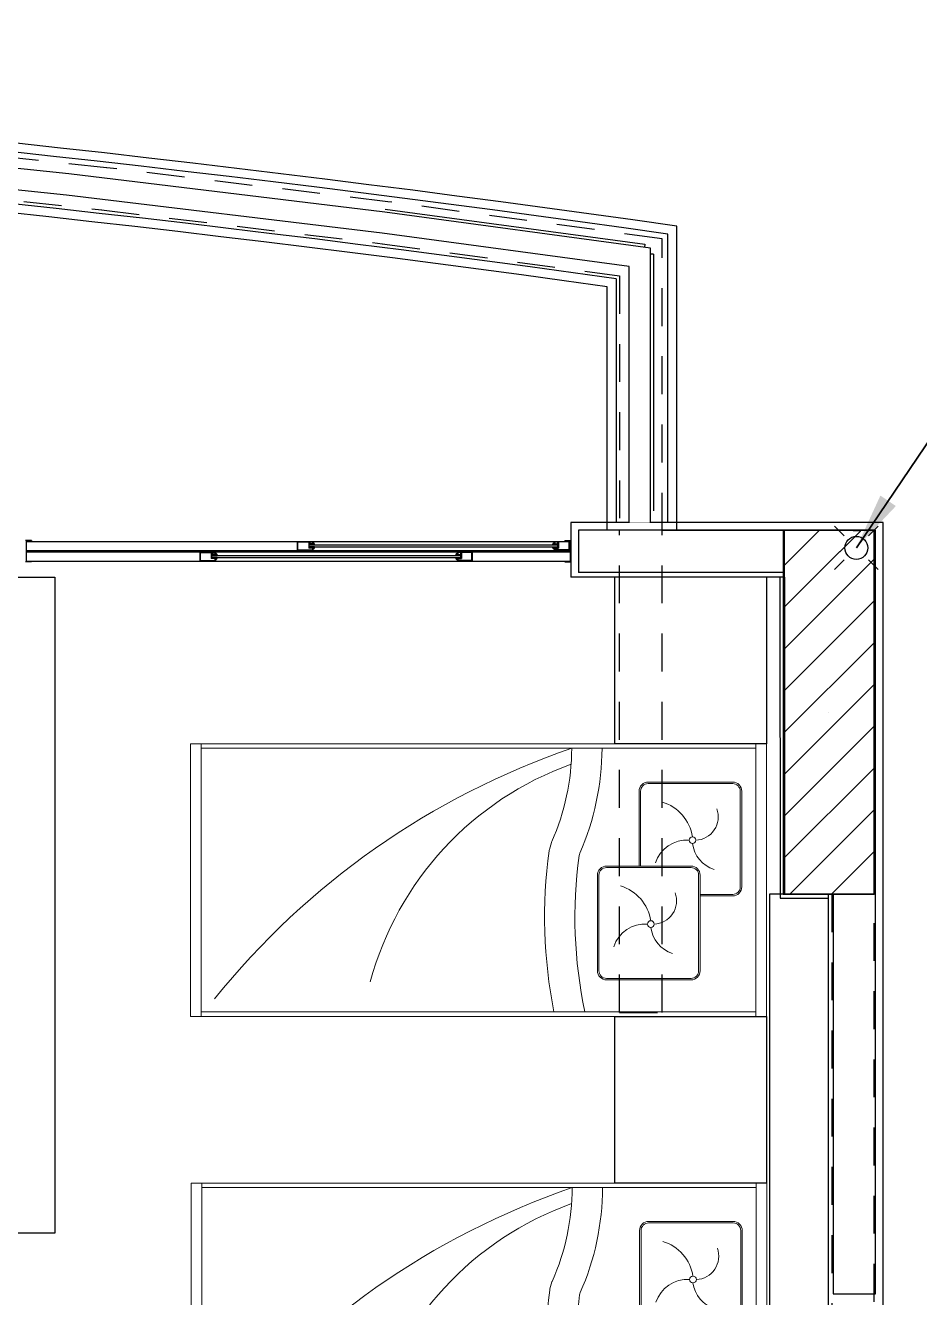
# Model space of a CAD drawing. Header units: millimetres. Extents: x 188.6 to 263.2, y 40.1 to 120.1.
# Drawn here: x 241.839 to 244.79, y 115.527 to 119.725 of the extents above; entities that cross this region are included whole.
import ezdxf

# ---------------------------------------------------------------- set-up
doc = ezdxf.new("R2010")
doc.units = ezdxf.units.MM
doc.set_wipeout_variables(frame=1)
doc.linetypes.add('HIDDEN2', pattern=[0.1875, 0.125, -0.0625])
doc.layers.add('_XREF_APTOS 605 E 606_R01$0$L-MC-LAYOUT', color=8, linetype='Continuous', lineweight=5)
for name, color, linetype in [('ARQ', 8, 'Continuous'), ('ARQ-BASE', 8, 'Continuous'), ('ESTR-PILARES', 11, 'Continuous'), ('ESTR-VIGAS', 11, 'HIDDEN2'), ('ESTRUTURA', 7, 'Continuous'), ('SPDA-COL', 7, 'Continuous'), ('SPDA-D', 164, 'Continuous')]:
    doc.layers.add(name, color=color, linetype=linetype)
doc.styles.add('60-75', font='romans.shx', dxfattribs={"height": 0.12})
doc.dimstyles.new('IND75', dxfattribs={"dimtxt": 0.15, "dimasz": 0.1875, "dimexe": 0.15, "dimexo": 0, "dimgap": 0.1, "dimtad": 1, "dimzin": 10, "dimdsep": 46, "dimtxsty": '60-75', "dimcen": 0, "dimclrd": 256, "dimclre": 1, "dimclrt": 256, "dimadec": 0, "dimazin": 0, "dimtfac": 1, "dimtix": 1, "dimtmove": 2, "dimatfit": 3, "dimfxl": 0.15, "dimtolj": 1, "dimtzin": 6, "dimarcsym": 0})

# ---------------------------------------------------------------- blocks, each defined once
blk = doc.blocks.new('_XREF_APTOS 605 E 606_R01$0$XREF-TIPO$0$A$C587E159E')
at = {"layer": '_XREF_APTOS 605 E 606_R01$0$L-MC-LAYOUT', "color": 252}
for p, q in [((0.0011, 0.0023), (0.0011, 0.9023)), ((0.0011, 0.9023), (1.9011, 0.9023)), ((0.0361, 0.9023), (0.0361, 0.0023)), ((1.8661, 0.8873), (0.0361, 0.8873)), ((1.8661, 0.0023), (1.8661, 0.9023)), ((1.9011, 0.9023), (1.9011, 0.0053)), ((1.8981, 0.0023), (0.0011, 0.0023)), ((0.0361, 0.0173), (1.8661, 0.0173)), ((1.9011, 0.0023), (1.8611, 0.0023))]:
    blk.add_line(p, q, dxfattribs=at)
blk.add_lwpolyline([(0.0011, 0.0023), (1.9011, 0.0023), (1.9011, 0.9023), (0.0011, 0.9023)], close=True, dxfattribs=at)
for points in [[(0.5999, 0.0173, 0.086878), (0.6191, 0.5331, 0.069779), (0.6169, 0.5411, -0.103427), (0.5436, 0.8873)], [(0.7021, 0.0173, 0.083892), (0.7179, 0.549, 0.035426), (0.717, 0.5532), (0.7105, 0.576, 0.034421), (0.7091, 0.5799, -0.103963), (0.6436, 0.8875)], [(0.4214, 0.4988), (0.4214, 0.7457, 0.414214), (0.3914, 0.7757), (0.1124, 0.7757, 0.414214), (0.0824, 0.7457), (0.0824, 0.4301, 0.414214), (0.1124, 0.4001), (0.2198, 0.4001)], [(0.4164, 0.4988), (0.4164, 0.7457, 0.414214), (0.3914, 0.7707), (0.1124, 0.7707, 0.414214), (0.0874, 0.7457), (0.0874, 0.4301, 0.414214), (0.1124, 0.4051), (0.2198, 0.4051)]]:
    blk.add_lwpolyline(points, format="xyb", dxfattribs=at)
for points in [[(0.2198, 0.4688), (0.2198, 0.1532, 0.414214), (0.2498, 0.1232), (0.5288, 0.1232, 0.414214), (0.5588, 0.1532), (0.5588, 0.4688, 0.414214), (0.5288, 0.4988), (0.2498, 0.4988, 0.414214)], [(0.2248, 0.4688), (0.2248, 0.1532, 0.414214), (0.2498, 0.1282), (0.5288, 0.1282, 0.414214), (0.5538, 0.1532), (0.5538, 0.4688, 0.414214), (0.5288, 0.4938), (0.2498, 0.4938, 0.414214)]]:
    blk.add_lwpolyline(points, format="xyb", close=True, dxfattribs=at)
for centre in [(0.2451, 0.5841), (0.3825, 0.3072)]:
    blk.add_circle(centre, 0.0111, dxfattribs=at)
for centre, radius, start, end in [((-0.1995, -1.569), 2.5969, 38.8764, 71.0566), ((0.2897, -0.1587), 1.0552, 15.1121, 70.2945), ((0.2369, 0.6609), 0.0769, 159.8537, 267.8558), ((0.3856, 0.5737), 0.1421, 106.5703, 171.2886), ((0.1405, 0.5872), 0.1056, 288.427, 352.2943), ((0.2642, 0.4762), 0.1082, 17.7544, 94.2338), ((0.523, 0.2968), 0.1421, 106.5703, 171.2886), ((0.3743, 0.384), 0.0769, 159.8537, 267.8558), ((0.2779, 0.3103), 0.1056, 288.427, 352.2943), ((0.4016, 0.1993), 0.1082, 17.7544, 94.2338), ((1.8981, 0.0053), 0.003, 270, 0)]:
    blk.add_arc(centre, radius, start, end, dxfattribs=at)
blk = doc.blocks.new('A$C1BFF5DEF')
at = {"layer": 'ARQ-BASE', "color": 8}
for p, q in [((45.1, 9.0055), (45.1, 10.0081)), ((44.87, 9.0055), (44.87, 9.8082)), ((45.7803, 9.0299), (44.7503, 9.0299)), ((44.7503, 9.0299), (44.7503, 8.8499)), ((45.7803, 3.3899), (45.7803, 9.0299)), ((45.7553, 9.0049), (44.7753, 9.0049)), ((44.7753, 9.0049), (44.7753, 8.8649)), ((45.7553, 6.4849), (45.7553, 9.0049)), ((42.9703, 8.9709), (42.9503, 8.9709)), ((42.9523, 8.9689), (42.9523, 8.9019)), ((42.9523, 8.9689), (42.9703, 8.9689)), ((42.9523, 8.9679), (44.7471, 8.9679)), ((42.9703, 8.9709), (42.9703, 8.9689)), ((43.8471, 8.9679), (43.8471, 8.9379)), ((43.8491, 8.9659), (43.8851, 8.9659)), ((43.8491, 8.9399), (43.8491, 8.9659)), ((43.8851, 8.9659), (43.8851, 8.9459)), ((43.8971, 8.9459), (43.8851, 8.9459)), ((43.8871, 8.9479), (43.8871, 8.9679)), ((43.8991, 8.9579), (43.8871, 8.9579)), ((43.8871, 8.9559), (44.7071, 8.9559)), ((43.8871, 8.9499), (44.7071, 8.9499)), ((43.8991, 8.9479), (43.8871, 8.9479)), ((43.8991, 8.9574), (43.8876, 8.9574)), ((43.9041, 8.9564), (43.8876, 8.9564)), ((43.9041, 8.9494), (43.8876, 8.9494)), ((43.8991, 8.9484), (43.8876, 8.9484)), ((43.8891, 8.9659), (43.8891, 8.9599)), ((43.8891, 8.9659), (43.8971, 8.9659)), ((43.8971, 8.9599), (43.8891, 8.9599)), ((43.8971, 8.9659), (43.8971, 8.9599)), ((43.8971, 8.9459), (43.8971, 8.9399)), ((43.8991, 8.9679), (43.8991, 8.9579)), ((43.8991, 8.9479), (43.8991, 8.9379)), ((43.8996, 8.9579), (43.8996, 8.9629)), ((43.8996, 8.9479), (43.8996, 8.9429)), ((43.9041, 8.9579), (43.9041, 8.9564)), ((43.9041, 8.9479), (43.9041, 8.9494)), ((44.6901, 8.9579), (44.6901, 8.9564)), ((44.6901, 8.9564), (44.7066, 8.9564)), ((44.6901, 8.9479), (44.6901, 8.9494)), ((44.6901, 8.9494), (44.7066, 8.9494)), ((44.6946, 8.9579), (44.6946, 8.9629)), ((44.6946, 8.9479), (44.6946, 8.9429)), ((44.6951, 8.9679), (44.6951, 8.9579)), ((44.6951, 8.9579), (44.7071, 8.9579)), ((44.6951, 8.9574), (44.7066, 8.9574)), ((44.6951, 8.9484), (44.7066, 8.9484)), ((44.6951, 8.9479), (44.7071, 8.9479)), ((44.6951, 8.9479), (44.6951, 8.9379)), ((44.6971, 8.9659), (44.6971, 8.9599)), ((44.7051, 8.9659), (44.6971, 8.9659)), ((44.6971, 8.9599), (44.7051, 8.9599)), ((44.6971, 8.9459), (44.6971, 8.9399)), ((44.6971, 8.9459), (44.7091, 8.9459)), ((44.7051, 8.9659), (44.7051, 8.9599)), ((44.7071, 8.9479), (44.7071, 8.9679)), ((44.7091, 8.9659), (44.7091, 8.9459)), ((44.7451, 8.9659), (44.7091, 8.9659)), ((44.7303, 8.9709), (44.7303, 8.9689)), ((44.7303, 8.9709), (44.7503, 8.9709)), ((44.7483, 8.9689), (44.7303, 8.9689)), ((44.7451, 8.9399), (44.7451, 8.9659)), ((44.7471, 8.9679), (44.7471, 8.9379)), ((44.7483, 8.9689), (44.7483, 8.9019)), ((42.9703, 8.8999), (42.9503, 8.8999)), ((42.9523, 8.9379), (44.7471, 8.9379)), ((42.9523, 8.9329), (44.7483, 8.9329)), ((42.9523, 8.9029), (44.7483, 8.9029)), ((42.9523, 8.9019), (42.9703, 8.9019)), ((42.9703, 8.8999), (42.9703, 8.9019)), ((43.5255, 8.9329), (43.5255, 8.9029)), ((43.5275, 8.9309), (43.5635, 8.9309)), ((43.5275, 8.9049), (43.5275, 8.9309)), ((43.5275, 8.9049), (43.5755, 8.9049)), ((43.5635, 8.9309), (43.5635, 8.9109)), ((43.5755, 8.9109), (43.5635, 8.9109)), ((43.5655, 8.9129), (43.5655, 8.9329)), ((43.5775, 8.9229), (43.5655, 8.9229)), ((43.5655, 8.9209), (44.3875, 8.9209)), ((43.5655, 8.9149), (44.3875, 8.9149)), ((43.5775, 8.9129), (43.5655, 8.9129)), ((43.5775, 8.9224), (43.566, 8.9224)), ((43.5825, 8.9214), (43.566, 8.9214)), ((43.5825, 8.9144), (43.566, 8.9144)), ((43.5775, 8.9134), (43.566, 8.9134)), ((43.5675, 8.9309), (43.5675, 8.9249)), ((43.5675, 8.9309), (43.5755, 8.9309)), ((43.5755, 8.9249), (43.5675, 8.9249)), ((43.5755, 8.9309), (43.5755, 8.9249)), ((43.5755, 8.9109), (43.5755, 8.9049)), ((43.5775, 8.9329), (43.5775, 8.9229)), ((43.5775, 8.9129), (43.5775, 8.9029)), ((43.578, 8.9229), (43.578, 8.9279)), ((43.578, 8.9129), (43.578, 8.9079)), ((43.5825, 8.9229), (43.5825, 8.9214)), ((43.5825, 8.9129), (43.5825, 8.9144)), ((43.8491, 8.9399), (43.8971, 8.9399)), ((44.3705, 8.9229), (44.3705, 8.9214)), ((44.3705, 8.9214), (44.387, 8.9214)), ((44.3705, 8.9144), (44.387, 8.9144)), ((44.3705, 8.9129), (44.3705, 8.9144)), ((44.375, 8.9229), (44.375, 8.9279)), ((44.375, 8.9129), (44.375, 8.9079)), ((44.3755, 8.9329), (44.3755, 8.9229)), ((44.3755, 8.9229), (44.3875, 8.9229)), ((44.3755, 8.9224), (44.387, 8.9224)), ((44.3755, 8.9134), (44.387, 8.9134)), ((44.3755, 8.9129), (44.3755, 8.9029)), ((44.3755, 8.9129), (44.3875, 8.9129)), ((44.3855, 8.9309), (44.3775, 8.9309)), ((44.3775, 8.9309), (44.3775, 8.9249)), ((44.3775, 8.9249), (44.3855, 8.9249)), ((44.3775, 8.9109), (44.3895, 8.9109)), ((44.3775, 8.9109), (44.3775, 8.9049)), ((44.4235, 8.9049), (44.3775, 8.9049)), ((44.3855, 8.9309), (44.3855, 8.9249)), ((44.3875, 8.9129), (44.3875, 8.9329)), ((44.4235, 8.9309), (44.3895, 8.9309)), ((44.3895, 8.9309), (44.3895, 8.9109)), ((44.4235, 8.9049), (44.4235, 8.9309)), ((44.4255, 8.9029), (44.4255, 8.9329)), ((44.7451, 8.9399), (44.6971, 8.9399)), ((44.7303, 8.8999), (44.7303, 8.9019)), ((44.7481, 8.9019), (44.7303, 8.9019)), ((44.7303, 8.8999), (44.7501, 8.8999)), ((45.455, 8.8649), (44.7753, 8.8649)), ((45.455, 8.8499), (44.7503, 8.8499)), ((45.44, 8.8499), (45.4404, 7.7899)), ((45.455, 8.8499), (45.4554, 7.8049)), ((45.4404, 7.7899), (45.6004, 7.7899)), ((45.6004, 5.8599), (45.6004, 7.8049)), ((45.6154, 7.8049), (45.6154, 6.4849)), ((45.6154, 6.4849), (45.7553, 6.4849))]:
    blk.add_line(p, q, dxfattribs=at)
for points in [[(45.4554, 7.8049), (45.4554, 9.0049)], [(45.3954, 8.8499), (45.3955, 8.2999), (44.8955, 8.2999), (44.8954, 8.8499)], [(45.4073, 5.95), (45.4073, 7.8049), (45.7553, 7.8049)]]:
    blk.add_lwpolyline(points, dxfattribs=at)
for points in [[(43.0473, 6.6847), (42.7502, 6.6847), (42.7503, 8.8499), (43.0474, 8.8499)], [(45.3956, 6.85), (44.8956, 6.85), (44.8955, 7.3999), (45.3955, 7.3999)]]:
    blk.add_lwpolyline(points, close=True, dxfattribs=at)
for centre, radius, start, end in [((43.8876, 8.9569), 0.0005, 90, 270), ((43.8876, 8.9489), 0.0005, 90, 270), ((43.8991, 8.9579), 0.0005, 270, 0), ((43.8991, 8.9479), 0.0005, 0, 90), ((43.8991, 8.9579), 0.005, 0, 84.2608), ((43.8991, 8.9479), 0.005, 275.7392, 0), ((44.6951, 8.9579), 0.005, 95.7392, 180), ((44.6951, 8.9479), 0.005, 180, 264.2608), ((44.6951, 8.9579), 0.0005, 180, 270), ((44.6951, 8.9479), 0.0005, 90, 180), ((44.7066, 8.9569), 0.0005, 270, 90), ((44.7066, 8.9489), 0.0005, 270, 90), ((43.566, 8.9219), 0.0005, 90, 270), ((43.566, 8.9139), 0.0005, 90, 270), ((43.5775, 8.9229), 0.0005, 270, 0), ((43.5775, 8.9129), 0.0005, 0, 90), ((43.5775, 8.9229), 0.005, 0, 84.2608), ((43.5775, 8.9129), 0.005, 275.7392, 0), ((44.3755, 8.9229), 0.005, 95.7392, 180), ((44.3755, 8.9129), 0.005, 180, 264.2608), ((44.3755, 8.9229), 0.0005, 180, 270), ((44.3755, 8.9129), 0.0005, 90, 180), ((44.387, 8.9219), 0.0005, 270, 90), ((44.387, 8.9139), 0.0005, 270, 90)]:
    blk.add_arc(centre, radius, start, end, dxfattribs=at)
at = {"layer": 'ARQ-BASE', "color": 8, "xscale": -1}
for p in [(45.3966, 7.3976), (45.3983, 5.9478)]:
    blk.add_blockref('_XREF_APTOS 605 E 606_R01$0$XREF-TIPO$0$A$C587E159E', p, dxfattribs=at)
at = {"color": 8}
blk.add_wipeout([(44.9429, 9.8743), (44.9429, 9.0291), (45.0129, 9.0291), (45.0129, 9.9354)], dxfattribs=at).dxf.layer = 'ARQ-BASE'
at = {"layer": 'ARQ-BASE', "color": 8, "flags": 128}
blk.add_lwpolyline([(44.9429, 9.0291), (44.9429, 9.8743)], dxfattribs=at)
at = {"color": 8}
for points in [[(44.1363, 10.0543), (44.1561, 10.0518), (44.1561, 10.0516), (44.9931, 9.9381), (44.9945, 9.948), (44.1376, 10.0642)], [(45.0129, 9.9154), (45.0129, 9.0691), (45.0229, 9.0691), (45.0229, 9.9154)]]:
    blk.add_wipeout(points, dxfattribs=at).dxf.layer = 'ARQ-BASE'
at = {"layer": 'ARQ-BASE', "color": 8, "flags": 128}
for points in [[(45.0129, 9.9354), (44.1363, 10.0543), (43.0938, 10.1801), (42.0495, 10.2892), (41.0036, 10.3817), (39.9563, 10.4574), (38.908, 10.5165), (37.8588, 10.5588), (36.8091, 10.5844), (35.7592, 10.5932), (34.7092, 10.5853), (33.6595, 10.5607), (32.6103, 10.5193), (31.5619, 10.4612), (30.5146, 10.3863), (29.4686, 10.2948), (28.4242, 10.1866), (27.3816, 10.0617), (26.5049, 9.9436)], [(44.9429, 9.8743), (44.1274, 9.9849), (43.086, 10.1105), (42.0428, 10.2195), (40.998, 10.3119), (39.9518, 10.3876), (38.9046, 10.4466), (37.8566, 10.4889), (36.808, 10.5144), (35.7592, 10.5232), (34.7103, 10.5153), (33.6617, 10.4907), (32.6136, 10.4494), (31.5664, 10.3913), (30.5201, 10.3165), (29.4753, 10.2251), (28.432, 10.117), (27.3905, 9.9923), (26.5749, 9.8824)], [(44.1376, 10.0642), (44.9945, 9.948)], [(44.9945, 9.948), (44.9931, 9.9381)], [(45.0129, 9.0291), (45.0129, 9.9354)], [(45.0229, 9.9154), (45.0129, 9.9154)], [(45.0229, 9.9154), (45.0229, 9.0691)]]:
    blk.add_lwpolyline(points, dxfattribs=at)
at = {"layer": 'ARQ-BASE', "color": 8}
for radius, start in [(66.2129, 81.889498), (66.1829, 81.912042), (66.0129, 82.040085), (65.9829, 82.062732)]:
    blk.add_arc((35.7585, -55.5426), radius, start, 89.998714, dxfattribs=at)
at = {"color": 8}
for points in [[(45.055, 9.969), (45.07, 9.9669), (45.07, 9.982)], [(44.915, 9.8474), (44.9, 9.8343), (44.915, 9.8322)]]:
    blk.add_wipeout(points, dxfattribs=at).dxf.layer = 'ARQ-BASE'
at = {"layer": 'ARQ-BASE', "color": 8, "flags": 128}
for points in [[(45.07, 9.0299), (45.07, 9.982)], [(44.9, 9.8343), (44.9, 9.0299)]]:
    blk.add_lwpolyline(points, dxfattribs=at)
blk = doc.blocks.new('cap')
blk.add_wipeout([(0.0003, 0.075), (-0.0036, 0.0749), (-0.0076, 0.0746), (-0.0115, 0.0741), (-0.0153, 0.0734), (-0.0191, 0.0725), (-0.0229, 0.0714), (-0.0266, 0.0701), (-0.0302, 0.0686), (-0.0338, 0.067), (-0.0373, 0.0651), (-0.0406, 0.0631), (-0.0439, 0.0608), (-0.047, 0.0585), (-0.05, 0.0559), (-0.0528, 0.0532), (-0.0555, 0.0504), (-0.0581, 0.0474), (-0.0605, 0.0443), (-0.0627, 0.0411), (-0.0648, 0.0377), (-0.0667, 0.0343), (-0.0684, 0.0308), (-0.0699, 0.0271), (-0.0712, 0.0234), (-0.0724, 0.0197), (-0.0733, 0.0159), (-0.074, 0.012), (-0.0746, 0.0081), (-0.0749, 0.0042), (-0.075, 0.0003), (-0.0749, -0.0036), (-0.0746, -0.0076), (-0.0741, -0.0115), (-0.0734, -0.0153), (-0.0725, -0.0191), (-0.0714, -0.0229), (-0.0701, -0.0266), (-0.0686, -0.0302), (-0.067, -0.0338), (-0.0651, -0.0373), (-0.0631, -0.0406), (-0.0608, -0.0439), (-0.0585, -0.047), (-0.0559, -0.05), (-0.0532, -0.0528), (-0.0504, -0.0555), (-0.0474, -0.0581), (-0.0443, -0.0605), (-0.0411, -0.0627), (-0.0377, -0.0648), (-0.0343, -0.0667), (-0.0308, -0.0684), (-0.0271, -0.0699), (-0.0234, -0.0712), (-0.0197, -0.0724), (-0.0159, -0.0733), (-0.012, -0.074), (-0.0081, -0.0746), (-0.0042, -0.0749), (-0.0003, -0.075), (0.0036, -0.0749), (0.0076, -0.0746), (0.0115, -0.0741), (0.0153, -0.0734), (0.0191, -0.0725), (0.0229, -0.0714), (0.0266, -0.0701), (0.0302, -0.0686), (0.0338, -0.067), (0.0373, -0.0651), (0.0406, -0.0631), (0.0439, -0.0608), (0.047, -0.0585), (0.05, -0.0559), (0.0528, -0.0532), (0.0555, -0.0504), (0.0581, -0.0474), (0.0605, -0.0443), (0.0627, -0.0411), (0.0648, -0.0377), (0.0667, -0.0343), (0.0684, -0.0308), (0.0699, -0.0271), (0.0712, -0.0234), (0.0724, -0.0197), (0.0733, -0.0159), (0.074, -0.012), (0.0746, -0.0081), (0.0749, -0.0042), (0.075, -0.0003), (0.0749, 0.0036), (0.0746, 0.0076), (0.0741, 0.0115), (0.0734, 0.0153), (0.0725, 0.0191), (0.0714, 0.0229), (0.0701, 0.0266), (0.0686, 0.0302), (0.067, 0.0338), (0.0651, 0.0373), (0.0631, 0.0406), (0.0608, 0.0439), (0.0585, 0.047), (0.0559, 0.05), (0.0532, 0.0528), (0.0504, 0.0555), (0.0474, 0.0581), (0.0443, 0.0605), (0.0411, 0.0627), (0.0377, 0.0648), (0.0343, 0.0667), (0.0308, 0.0684), (0.0271, 0.0699), (0.0234, 0.0712), (0.0197, 0.0724), (0.0159, 0.0733), (0.012, 0.074), (0.0081, 0.0746), (0.0042, 0.0749)])
for p, q in [((-0.053, 0.053), (-0.0955, 0.0955)), ((0.053, 0.053), (0.0955, 0.0955)), ((-0.0955, -0.0955), (-0.053, -0.053)), ((0.0955, -0.0955), (0.053, -0.053))]:
    blk.add_line(p, q)
blk.add_circle((0, 0), 0.0504)
blk = doc.blocks.new('COBERTURA_29-09-2016')
at = {"layer": 'ESTR-PILARES', "linetype": 'Continuous'}
for p, q in [((37.66, 10.1736), (37.9164, 10.43)), ((37.66, 10.3115), (37.7785, 10.43)), ((37.66, 10.0358), (37.96, 10.3358)), ((37.66, 9.8979), (37.96, 10.1979)), ((37.66, 9.76), (37.96, 10.06)), ((37.66, 9.6221), (37.96, 9.9221)), ((37.81, 9.83), (37.81, 9.83)), ((37.66, 9.4842), (37.96, 9.7842)), ((37.66, 9.3463), (37.96, 9.6463)), ((37.6816, 9.23), (37.96, 9.5084)), ((37.8194, 9.23), (37.96, 9.3706)), ((37.9573, 9.23), (37.96, 9.2327))]:
    blk.add_line(p, q, dxfattribs=at)
for points in [[(37.66, 10.43), (37.26, 10.43)], [(37.66, 9.23), (37.96, 9.23), (37.96, 10.43), (37.66, 10.43), (37.66, 9.23)]]:
    blk.add_lwpolyline(points, dxfattribs=at)
at = {"layer": 'ESTR-VIGAS'}
blk.add_line((37.12, 8.84), (37.26, 8.84), dxfattribs=at)
for points in [[(35.4265, 11.6274), (34.498, 11.7262)], [(34.4832, 11.587), (35.4117, 11.4882)], [(35.4275, 11.6273), (35.4265, 11.6274)], [(36.3546, 11.5153), (35.4275, 11.6273)], [(36.3555, 11.5152), (36.3546, 11.5153)], [(37.26, 11.393), (36.3555, 11.5152)], [(35.4107, 11.4883), (36.3378, 11.3763)], [(35.4107, 11.4883), (35.4117, 11.4882)], [(36.3368, 11.3765), (37.12, 11.2706)], [(36.3368, 11.3765), (36.3378, 11.3763)], [(37.26, 10.43), (37.26, 11.393)], [(37.12, 11.2706), (37.12, 10.43)], [(37.12, 8.84), (37.12, 10.43)], [(37.26, 8.84), (37.26, 10.43)], [(37.82, 9.23), (37.82, 2.935)], [(37.96, 2.935), (37.96, 9.23)]]:
    blk.add_lwpolyline(points, dxfattribs=at)

msp = doc.modelspace()

# ---------------------------------------------------------------- block references
at = {"layer": 'ARQ'}
msp.add_blockref('A$C1BFF5DEF', (198.8891, 109.0543), dxfattribs=at)

# ---------------------------------------------------------------- next in the draw order: block references
at = {"layer": 'SPDA-D', "xscale": 0.75, "yscale": 0.75, "zscale": 0.75}
msp.add_blockref('cap', (244.5814, 118.0006), dxfattribs=at)

# ---------------------------------------------------------------- next in the draw order: block references
at = {"layer": 'ESTRUTURA'}
msp.add_blockref('COBERTURA_29-09-2016', (206.6802, 107.6277), dxfattribs=at)

# ---------------------------------------------------------------- next in the draw order: leaders
at = {"layer": 'SPDA-COL'}
for points in [[(245.0833, 118.7434), (244.5814, 118.0006)], [(244.5814, 118.0006), (245.0833, 118.7434)]]:
    msp.add_leader(points, dimstyle='IND75', dxfattribs=at)

doc.saveas('drawing.dxf')
